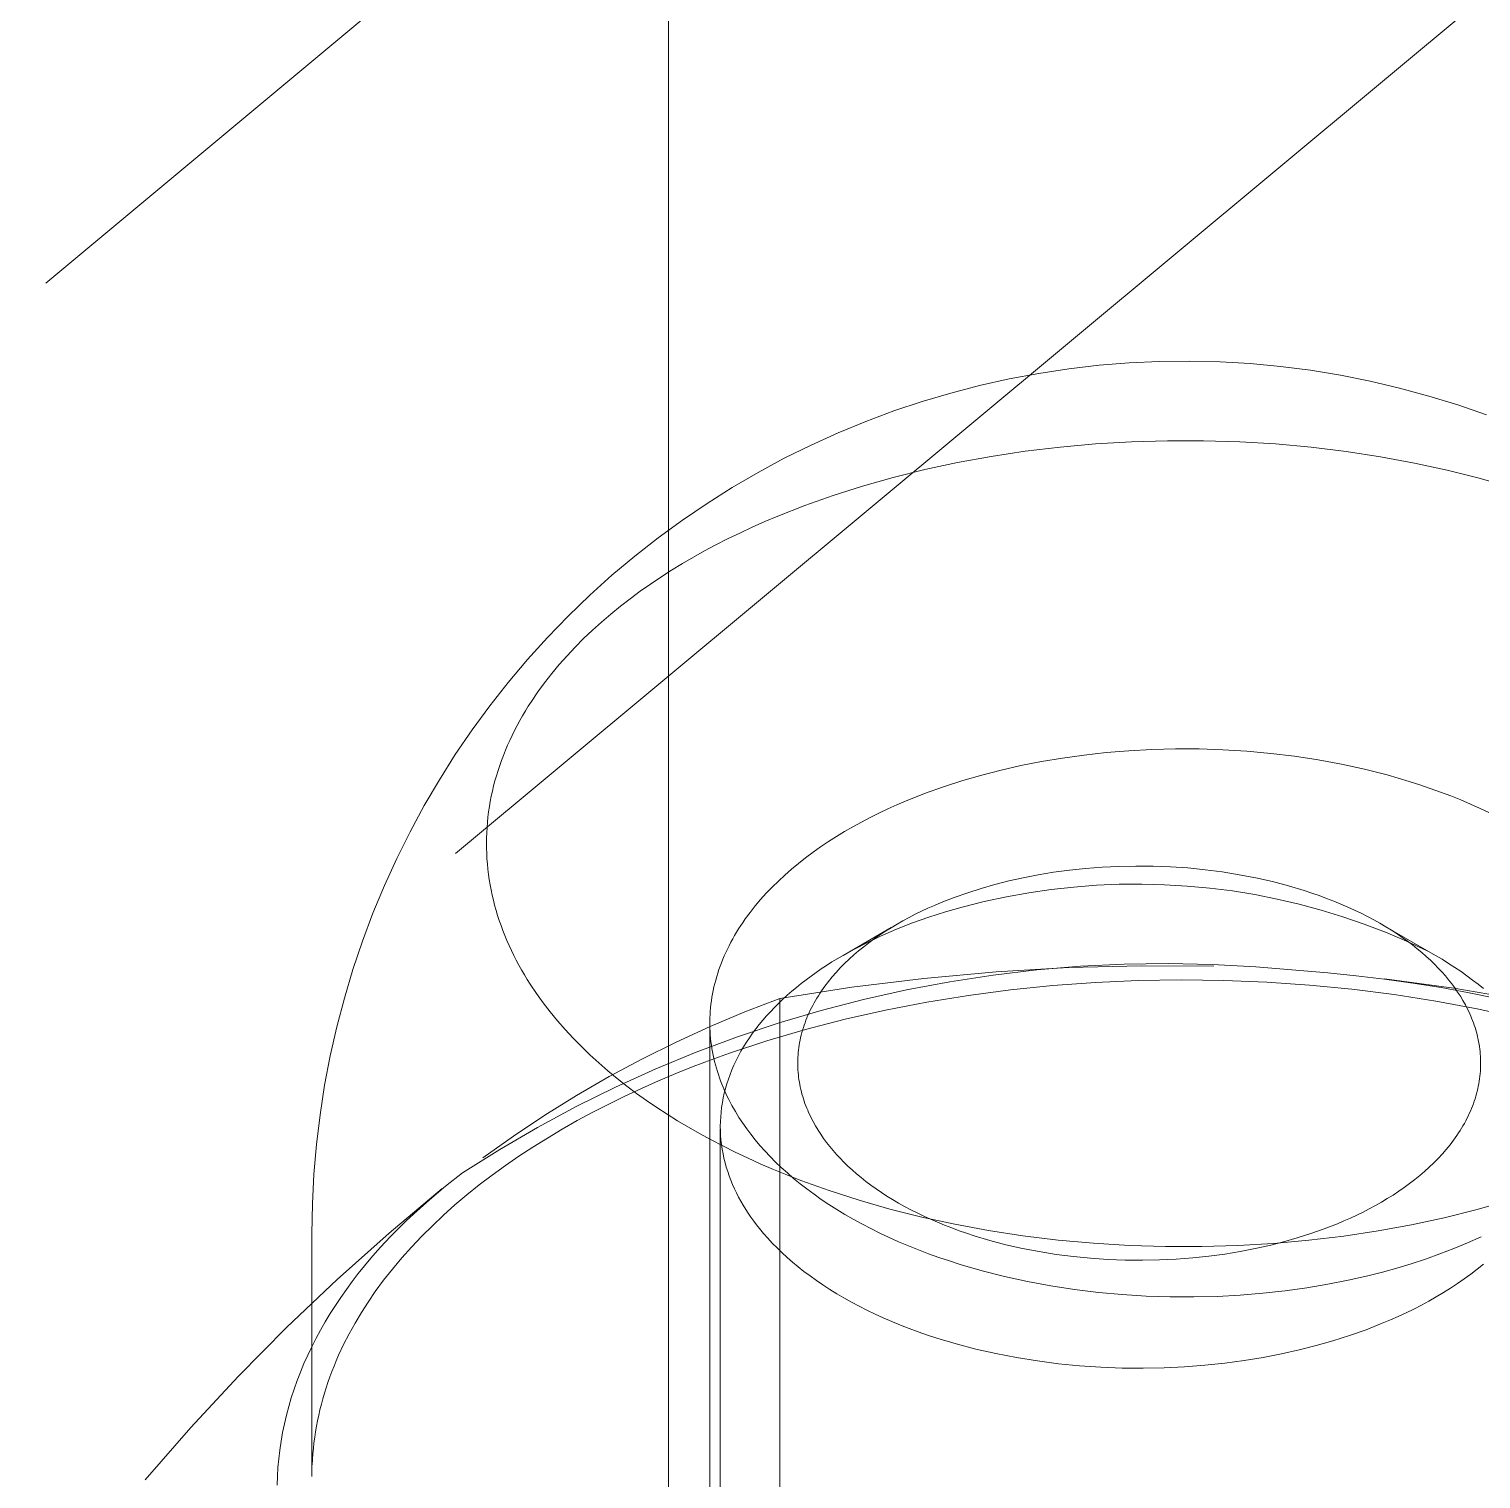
# Model space of a CAD drawing. Header units: inches. Extents: x -6 to 195, y -3 to 126.
# Drawn here: x 179.4995 to 179.9089, y 46.193 to 46.6018 of the extents above; entities that cross this region are included whole.
import ezdxf

# ---------------------------------------------------------------- set-up
doc = ezdxf.new("R2010")
doc.units = ezdxf.units.IN
doc.linetypes.add('HIDDEN', pattern=[1.905, 1.27, -0.635])
doc.layers.add('ZANO_R', color=7, linetype='Continuous', lineweight=0)
doc.layers.add('ZANO_R_przerywana', color=250, linetype='HIDDEN', lineweight=0)

msp = doc.modelspace()

# ---------------------------------------------------------------- linework, layer by layer
at = {"layer": 'ZANO_R'}
msp.add_line((179.6798, 57.18639), (179.6798, 44.52105), dxfattribs=at)
at = {"layer": 'ZANO_R_przerywana'}
for p, q in [((187.7968, 53.44134), (179.4209, 46.46073)), ((178.15639, 45.14971), (187.7968, 53.18418)), ((179.77587, 46.50319), (179.78427, 46.50476)), ((179.78427, 46.50476), (179.79271, 46.50604)), ((179.79271, 46.50604), (179.8012, 46.50703)), ((179.8012, 46.50703), (179.80972, 46.50772)), ((179.80972, 46.50772), (179.81825, 46.50811)), ((179.81825, 46.50811), (179.8268, 46.50821)), ((179.8268, 46.50821), (179.83534, 46.50801)), ((179.83534, 46.50801), (179.84387, 46.50751)), ((179.84387, 46.50751), (179.85237, 46.50672)), ((179.85237, 46.50672), (179.86085, 46.50564)), ((179.86085, 46.50564), (179.86928, 46.50426)), ((179.75939, 46.49921), (179.76753, 46.50133)), ((179.76753, 46.50133), (179.77587, 46.50319)), ((179.86928, 46.50426), (179.87766, 46.50259)), ((179.87766, 46.50259), (179.88597, 46.50062)), ((179.88597, 46.50062), (179.89422, 46.49837)), ((179.74334, 46.49415), (179.75132, 46.49682)), ((179.75132, 46.49682), (179.75939, 46.49921)), ((179.89422, 46.49837), (179.90238, 46.49584)), ((179.73546, 46.49121), (179.74334, 46.49415)), ((179.90238, 46.49584), (179.91044, 46.49302)), ((179.72768, 46.48801), (179.73546, 46.49121)), ((179.71247, 46.48081), (179.72001, 46.48454)), ((179.72001, 46.48454), (179.72768, 46.48801)), ((179.78041, 46.48281), (179.79026, 46.48399)), ((179.79026, 46.48399), (179.80025, 46.48488)), ((179.80025, 46.48488), (179.81034, 46.48548)), ((179.81034, 46.48548), (179.82051, 46.48577)), ((179.82051, 46.48577), (179.83069, 46.48576)), ((179.83069, 46.48576), (179.84087, 46.48545)), ((179.84087, 46.48545), (179.85099, 46.48484)), ((179.85099, 46.48484), (179.86101, 46.48392)), ((179.70506, 46.47682), (179.71247, 46.48081)), ((179.7613, 46.47963), (179.77075, 46.48135)), ((179.77075, 46.48135), (179.78041, 46.48281)), ((179.86101, 46.48392), (179.8709, 46.48272)), ((179.8709, 46.48272), (179.88062, 46.48123)), ((179.88062, 46.48123), (179.89013, 46.47947)), ((179.69779, 46.47258), (179.70506, 46.47682)), ((179.74317, 46.47543), (179.7521, 46.47765)), ((179.7521, 46.47765), (179.7613, 46.47963)), ((179.89013, 46.47947), (179.89941, 46.47745)), ((179.89941, 46.47745), (179.90841, 46.47519)), ((179.69067, 46.4681), (179.69779, 46.47258)), ((179.72622, 46.47035), (179.73454, 46.47299)), ((179.73454, 46.47299), (179.74317, 46.47543)), ((179.90841, 46.47519), (179.91712, 46.47269)), ((179.68371, 46.46337), (179.69067, 46.4681)), ((179.71825, 46.46752), (179.72622, 46.47035)), ((179.70695, 46.46296), (179.71063, 46.46452)), ((179.71063, 46.46452), (179.71825, 46.46752)), ((179.67691, 46.45841), (179.68371, 46.46337)), ((179.69649, 46.45808), (179.69988, 46.45974)), ((179.69988, 46.45974), (179.70337, 46.46137)), ((179.70337, 46.46137), (179.70695, 46.46296)), ((179.67029, 46.45322), (179.67691, 46.45841)), ((179.68998, 46.45468), (179.69319, 46.45639)), ((179.69319, 46.45639), (179.69649, 46.45808)), ((179.66384, 46.44781), (179.67029, 46.45322)), ((179.68374, 46.45111), (179.68684, 46.45292)), ((179.68684, 46.45292), (179.68998, 46.45468)), ((179.65759, 46.44218), (179.66384, 46.44781)), ((179.67473, 46.44534), (179.67768, 46.44732)), ((179.67768, 46.44732), (179.68069, 46.44925)), ((179.68069, 46.44925), (179.68374, 46.45111)), ((179.669, 46.44122), (179.67184, 46.44331)), ((179.67184, 46.44331), (179.67473, 46.44534)), ((179.65153, 46.43634), (179.65759, 46.44218)), ((179.66353, 46.43689), (179.66623, 46.43908)), ((179.66623, 46.43908), (179.669, 46.44122)), ((179.64568, 46.4303), (179.65153, 46.43634)), ((179.6609, 46.43464), (179.66353, 46.43689)), ((179.65587, 46.42999), (179.65835, 46.43234)), ((179.65835, 46.43234), (179.6609, 46.43464)), ((179.64004, 46.42406), (179.64568, 46.4303)), ((179.65119, 46.42515), (179.65349, 46.42759)), ((179.65349, 46.42759), (179.65587, 46.42999)), ((179.63461, 46.41763), (179.64004, 46.42406)), ((179.64687, 46.42012), (179.64898, 46.42266)), ((179.64898, 46.42266), (179.65119, 46.42515)), ((179.64486, 46.41754), (179.64687, 46.42012)), ((179.6294, 46.41102), (179.63461, 46.41763)), ((179.64114, 46.41226), (179.64295, 46.41492)), ((179.64295, 46.41492), (179.64486, 46.41754)), ((179.62443, 46.40423), (179.6294, 46.41102)), ((179.63945, 46.40957), (179.64028, 46.41092)), ((179.64028, 46.41092), (179.64114, 46.41226)), ((179.63712, 46.40546), (179.63787, 46.40684)), ((179.63787, 46.40684), (179.63865, 46.40821)), ((179.63865, 46.40821), (179.63945, 46.40957)), ((179.61969, 46.39728), (179.62443, 46.40423)), ((179.63505, 46.40128), (179.63571, 46.40268)), ((179.63571, 46.40268), (179.6364, 46.40408)), ((179.6364, 46.40408), (179.63712, 46.40546)), ((179.63326, 46.39705), (179.63383, 46.39847)), ((179.63383, 46.39847), (179.63442, 46.39988)), ((179.63442, 46.39988), (179.63505, 46.40128)), ((179.80962, 46.39837), (179.80323, 46.39784)), ((179.81612, 46.39872), (179.80962, 46.39837)), ((179.82273, 46.39889), (179.81612, 46.39872)), ((179.8294, 46.39887), (179.82273, 46.39889)), ((179.83613, 46.39865), (179.8294, 46.39887)), ((179.84289, 46.39824), (179.83613, 46.39865)), ((179.84964, 46.39762), (179.84289, 46.39824)), ((179.61519, 46.39017), (179.61969, 46.39728)), ((179.63174, 46.39276), (179.63221, 46.39419)), ((179.63221, 46.39419), (179.63272, 46.39562)), ((179.63272, 46.39562), (179.63326, 46.39705)), ((179.7792, 46.39417), (179.77365, 46.39291)), ((179.78495, 46.3953), (179.7792, 46.39417)), ((179.79088, 46.3963), (179.78495, 46.3953)), ((179.79698, 46.39715), (179.79088, 46.3963)), ((179.80323, 46.39784), (179.79698, 46.39715)), ((179.85636, 46.3968), (179.84964, 46.39762)), ((179.86303, 46.39577), (179.85636, 46.3968)), ((179.86962, 46.39455), (179.86303, 46.39577)), ((179.8761, 46.39313), (179.86962, 46.39455)), ((179.61093, 46.38291), (179.61519, 46.39017)), ((179.6305, 46.38842), (179.63088, 46.38987)), ((179.63088, 46.38987), (179.6313, 46.39132)), ((179.6313, 46.39132), (179.63174, 46.39276)), ((179.76276, 46.38994), (179.75737, 46.3882)), ((179.76819, 46.39151), (179.76276, 46.38994)), ((179.77365, 46.39291), (179.76819, 46.39151)), ((179.88244, 46.39152), (179.8761, 46.39313)), ((179.88862, 46.38972), (179.88244, 46.39152)), ((179.62984, 46.38551), (179.63016, 46.38697)), ((179.63016, 46.38697), (179.6305, 46.38842)), ((179.75204, 46.38629), (179.74941, 46.38527)), ((179.75737, 46.3882), (179.75204, 46.38629)), ((179.89164, 46.38875), (179.88862, 46.38972)), ((179.89461, 46.38775), (179.89164, 46.38875)), ((179.89753, 46.3867), (179.89461, 46.38775)), ((179.9004, 46.38561), (179.89753, 46.3867)), ((179.60693, 46.37551), (179.61093, 46.38291)), ((179.62909, 46.38113), (179.62931, 46.38259)), ((179.62931, 46.38259), (179.62956, 46.38405)), ((179.62956, 46.38405), (179.62984, 46.38551)), ((179.74166, 46.38195), (179.73915, 46.38076)), ((179.74422, 46.3831), (179.74166, 46.38195)), ((179.7468, 46.38421), (179.74422, 46.3831)), ((179.74941, 46.38527), (179.7468, 46.38421)), ((179.90321, 46.38448), (179.9004, 46.38561)), ((179.90596, 46.38331), (179.90321, 46.38448)), ((179.90865, 46.38211), (179.90596, 46.38331)), ((179.91127, 46.38087), (179.90865, 46.38211)), ((179.62864, 46.37672), (179.62876, 46.37819)), ((179.62876, 46.37819), (179.62891, 46.37966)), ((179.62891, 46.37966), (179.62909, 46.38113)), ((179.73422, 46.37824), (179.73182, 46.37692)), ((179.73666, 46.37952), (179.73422, 46.37824)), ((179.73915, 46.38076), (179.73666, 46.37952)), ((179.60318, 46.36797), (179.60693, 46.37551)), ((179.62848, 46.37231), (179.6285, 46.37378)), ((179.6285, 46.37378), (179.62855, 46.37525)), ((179.62855, 46.37525), (179.62864, 46.37672)), ((179.72716, 46.37416), (179.72491, 46.37272)), ((179.72947, 46.37556), (179.72716, 46.37416)), ((179.73182, 46.37692), (179.72947, 46.37556)), ((179.62849, 46.37084), (179.62848, 46.37231)), ((179.62854, 46.36937), (179.62849, 46.37084)), ((179.62862, 46.3679), (179.62854, 46.36937)), ((179.72056, 46.36973), (179.71848, 46.36817)), ((179.72271, 46.37124), (179.72056, 46.36973)), ((179.72491, 46.37272), (179.72271, 46.37124)), ((179.59969, 46.36032), (179.60318, 46.36797)), ((179.62873, 46.36643), (179.62862, 46.3679)), ((179.62887, 46.36497), (179.62873, 46.36643)), ((179.71646, 46.36658), (179.7145, 46.36496)), ((179.71848, 46.36817), (179.71646, 46.36658)), ((179.79742, 46.36516), (179.80208, 46.36552)), ((179.80208, 46.36552), (179.80682, 46.36575)), ((179.80682, 46.36575), (179.81162, 46.36585)), ((179.81162, 46.36585), (179.81647, 46.3658)), ((179.81647, 46.3658), (179.82134, 46.36562)), ((179.82134, 46.36562), (179.82623, 46.36529)), ((179.82623, 46.36529), (179.8311, 46.36481)), ((179.62905, 46.3635), (179.62887, 46.36497)), ((179.62926, 46.36204), (179.62905, 46.3635)), ((179.6295, 46.36058), (179.62926, 46.36204)), ((179.71079, 46.36162), (179.70905, 46.3599)), ((179.71261, 46.36331), (179.71079, 46.36162)), ((179.7145, 46.36496), (179.71261, 46.36331)), ((179.77184, 46.36064), (179.77577, 46.36164)), ((179.77577, 46.36164), (179.77985, 46.36255)), ((179.77985, 46.36255), (179.78406, 46.36336)), ((179.78406, 46.36336), (179.7884, 46.36408)), ((179.7884, 46.36408), (179.79286, 46.36468)), ((179.79286, 46.36468), (179.79742, 46.36516)), ((179.8311, 46.36481), (179.83594, 46.36418)), ((179.83594, 46.36418), (179.84074, 46.36341)), ((179.84074, 46.36341), (179.84546, 46.3625)), ((179.84546, 46.3625), (179.8501, 46.36144)), ((179.8501, 46.36144), (179.85463, 46.36026)), ((179.59647, 46.35254), (179.59969, 46.36032)), ((179.62978, 46.35913), (179.6295, 46.36058)), ((179.63008, 46.35767), (179.62978, 46.35913)), ((179.63042, 46.35622), (179.63008, 46.35767)), ((179.70738, 46.35816), (179.70578, 46.35639)), ((179.70905, 46.3599), (179.70738, 46.35816)), ((179.76038, 46.35699), (179.76417, 46.35833)), ((179.76417, 46.35833), (179.76799, 46.35955)), ((179.76799, 46.35955), (179.77184, 46.36064)), ((179.77509, 46.35716), (179.76883, 46.35581)), ((179.78139, 46.3583), (179.77509, 46.35716)), ((179.78772, 46.35922), (179.78139, 46.3583)), ((179.79409, 46.35993), (179.78772, 46.35922)), ((179.80047, 46.36042), (179.79409, 46.35993)), ((179.80687, 46.3607), (179.80047, 46.36042)), ((179.81327, 46.36076), (179.80687, 46.3607)), ((179.81968, 46.36059), (179.81327, 46.36076)), ((179.82607, 46.36021), (179.81968, 46.36059)), ((179.83244, 46.35962), (179.82607, 46.36021)), ((179.8388, 46.35881), (179.83244, 46.35962)), ((179.84512, 46.35778), (179.8388, 46.35881)), ((179.8514, 46.35653), (179.84512, 46.35778)), ((179.85463, 46.36026), (179.85904, 46.35894)), ((179.85904, 46.35894), (179.86119, 46.35823)), ((179.86119, 46.35823), (179.8633, 46.35749)), ((179.8633, 46.35749), (179.86538, 46.35673)), ((179.63079, 46.35478), (179.63042, 46.35622)), ((179.63119, 46.35334), (179.63079, 46.35478)), ((179.63163, 46.35191), (179.63119, 46.35334)), ((179.70426, 46.35459), (179.70283, 46.35277)), ((179.70578, 46.35639), (179.70426, 46.35459)), ((179.7494, 46.35223), (179.75118, 46.3531)), ((179.75118, 46.3531), (179.75298, 46.35394)), ((179.75298, 46.35394), (179.7548, 46.35475)), ((179.7548, 46.35475), (179.75665, 46.35553)), ((179.75665, 46.35553), (179.76038, 46.35699)), ((179.76262, 46.35424), (179.75791, 46.35292)), ((179.76883, 46.35581), (179.76262, 46.35424)), ((179.85764, 46.35508), (179.8514, 46.35653)), ((179.86382, 46.35341), (179.85764, 46.35508)), ((179.86994, 46.35154), (179.86382, 46.35341)), ((179.86538, 46.35673), (179.86741, 46.35594)), ((179.86741, 46.35594), (179.86941, 46.35512)), ((179.86941, 46.35512), (179.87136, 46.35427)), ((179.87136, 46.35427), (179.87326, 46.3534)), ((179.87326, 46.3534), (179.87512, 46.35251)), ((179.59351, 46.34467), (179.59647, 46.35254)), ((179.63209, 46.35048), (179.63163, 46.35191)), ((179.63259, 46.34905), (179.63209, 46.35048)), ((179.63311, 46.34763), (179.63259, 46.34905)), ((179.7002, 46.34907), (179.69959, 46.34813)), ((179.70082, 46.35), (179.7002, 46.34907)), ((179.70147, 46.35093), (179.70082, 46.35)), ((179.70283, 46.35277), (179.70147, 46.35093)), ((179.74258, 46.34846), (179.74424, 46.34945)), ((179.74863, 46.3498), (179.74408, 46.348)), ((179.74424, 46.34945), (179.74593, 46.35041)), ((179.74593, 46.35041), (179.74765, 46.35133)), ((179.74765, 46.35133), (179.7494, 46.35223)), ((179.75324, 46.35144), (179.74863, 46.3498)), ((179.75791, 46.35292), (179.75324, 46.35144)), ((179.876, 46.34945), (179.86994, 46.35154)), ((179.87512, 46.35251), (179.87693, 46.35159)), ((179.88198, 46.34716), (179.876, 46.34945)), ((179.87693, 46.35159), (179.87869, 46.35065)), ((179.87869, 46.35065), (179.8804, 46.34969)), ((179.8804, 46.34969), (179.88206, 46.34872)), ((179.63367, 46.34622), (179.63311, 46.34763)), ((179.63426, 46.34482), (179.63367, 46.34622)), ((179.63487, 46.34342), (179.63426, 46.34482)), ((179.69791, 46.3453), (179.69739, 46.34434)), ((179.69845, 46.34625), (179.69791, 46.3453)), ((179.69901, 46.34719), (179.69845, 46.34625)), ((179.69959, 46.34813), (179.69901, 46.34719)), ((179.72902, 46.34066), (179.74257, 46.34848)), ((179.73959, 46.34605), (179.73517, 46.34394)), ((179.73631, 46.34422), (179.73782, 46.34532)), ((179.73782, 46.34532), (179.73937, 46.3464)), ((179.73937, 46.3464), (179.74096, 46.34744)), ((179.74408, 46.348), (179.73959, 46.34605)), ((179.74096, 46.34744), (179.74258, 46.34846)), ((179.88788, 46.34467), (179.88198, 46.34716)), ((179.88206, 46.34872), (179.88367, 46.34772)), ((179.88207, 46.34873), (179.89605, 46.34066)), ((179.88367, 46.34772), (179.88523, 46.34671)), ((179.88523, 46.34671), (179.88673, 46.34569)), ((179.88673, 46.34569), (179.88819, 46.34465)), ((179.59083, 46.33669), (179.59351, 46.34467)), ((179.63552, 46.34203), (179.63487, 46.34342)), ((179.63619, 46.34064), (179.63552, 46.34203)), ((179.69596, 46.34147), (179.69553, 46.3405)), ((179.69641, 46.34243), (179.69596, 46.34147)), ((179.69689, 46.34339), (179.69641, 46.34243)), ((179.69739, 46.34434), (179.69689, 46.34339)), ((179.73073, 46.33958), (179.73205, 46.34077)), ((179.73517, 46.34394), (179.73083, 46.34168)), ((179.73205, 46.34077), (179.73343, 46.34195)), ((179.73343, 46.34195), (179.73485, 46.3431)), ((179.73485, 46.3431), (179.73631, 46.34422)), ((179.89369, 46.34198), (179.88788, 46.34467)), ((179.88819, 46.34465), (179.88959, 46.34359)), ((179.88959, 46.34359), (179.89093, 46.34253)), ((179.89093, 46.34253), (179.89222, 46.34146)), ((179.89222, 46.34146), (179.89346, 46.34037)), ((179.58842, 46.32863), (179.59083, 46.33669)), ((179.6369, 46.33927), (179.63619, 46.34064)), ((179.63763, 46.3379), (179.6369, 46.33927)), ((179.63839, 46.33654), (179.63763, 46.3379)), ((179.69402, 46.33663), (179.6937, 46.33566)), ((179.69436, 46.3376), (179.69402, 46.33663)), ((179.69473, 46.33857), (179.69436, 46.3376)), ((179.69512, 46.33954), (179.69473, 46.33857)), ((179.69553, 46.3405), (179.69512, 46.33954)), ((179.72289, 46.33684), (179.72142, 46.33583)), ((179.72438, 46.33782), (179.72289, 46.33684)), ((179.7259, 46.33879), (179.72438, 46.33782)), ((179.72902, 46.34066), (179.7259, 46.33879)), ((179.72706, 46.33585), (179.72823, 46.33711)), ((179.72823, 46.33711), (179.72945, 46.33836)), ((179.72945, 46.33836), (179.73073, 46.33958)), ((179.7722, 46.33602), (179.79265, 46.33721)), ((179.79597, 46.33757), (179.78363, 46.33654)), ((179.79265, 46.33721), (179.81312, 46.33774)), ((179.80833, 46.33818), (179.79597, 46.33757)), ((179.82071, 46.33836), (179.80833, 46.33818)), ((179.81312, 46.33774), (179.8336, 46.33761)), ((179.83309, 46.33812), (179.82071, 46.33836)), ((179.84546, 46.33746), (179.83309, 46.33812)), ((179.85779, 46.33638), (179.84546, 46.33746)), ((179.89346, 46.34037), (179.89465, 46.33928)), ((179.89465, 46.33928), (179.89578, 46.33819)), ((179.89578, 46.33819), (179.89686, 46.33709)), ((179.89794, 46.33954), (179.89605, 46.34066)), ((179.89686, 46.33709), (179.89789, 46.33598)), ((179.89977, 46.33841), (179.89794, 46.33954)), ((179.90155, 46.33726), (179.89977, 46.33841)), ((179.90328, 46.33609), (179.90155, 46.33726)), ((179.63918, 46.33519), (179.63839, 46.33654)), ((179.64, 46.33385), (179.63918, 46.33519)), ((179.64084, 46.33251), (179.64, 46.33385)), ((179.64261, 46.32987), (179.64084, 46.33251)), ((179.69286, 46.33273), (179.69263, 46.33176)), ((179.69312, 46.33371), (179.69286, 46.33273)), ((179.6934, 46.33468), (179.69312, 46.33371)), ((179.6937, 46.33566), (179.6934, 46.33468)), ((179.71721, 46.3327), (179.71587, 46.33162)), ((179.71858, 46.33376), (179.71721, 46.3327)), ((179.71999, 46.33481), (179.71858, 46.33376)), ((179.72142, 46.33583), (179.71999, 46.33481)), ((179.72388, 46.33195), (179.72489, 46.33327)), ((179.72489, 46.33327), (179.72594, 46.33457)), ((179.72594, 46.33457), (179.72706, 46.33585)), ((179.73148, 46.33168), (179.7518, 46.33418)), ((179.75909, 46.33322), (179.74692, 46.33093)), ((179.7518, 46.33418), (179.7722, 46.33602)), ((179.77133, 46.33509), (179.75909, 46.33322)), ((179.78363, 46.33654), (179.77133, 46.33509)), ((179.80018, 46.333), (179.78816, 46.33213)), ((179.81224, 46.33354), (179.80018, 46.333)), ((179.82434, 46.33374), (179.81224, 46.33354)), ((179.83643, 46.3336), (179.82434, 46.33374)), ((179.84851, 46.33312), (179.83643, 46.3336)), ((179.86055, 46.33229), (179.84851, 46.33312)), ((179.86574, 46.33572), (179.85779, 46.33638)), ((179.87371, 46.33491), (179.86574, 46.33572)), ((179.88169, 46.33394), (179.87371, 46.33491)), ((179.88967, 46.33282), (179.88169, 46.33394)), ((179.88171, 46.33408), (179.90123, 46.33139)), ((179.89764, 46.33155), (179.88967, 46.33282)), ((179.89789, 46.33598), (179.89887, 46.33487)), ((179.89887, 46.33487), (179.89979, 46.33376)), ((179.89979, 46.33376), (179.90067, 46.33263)), ((179.90067, 46.33263), (179.90152, 46.33149)), ((179.90494, 46.33491), (179.90328, 46.33609)), ((179.90656, 46.33371), (179.90494, 46.33491)), ((179.90811, 46.3325), (179.90656, 46.33371)), ((179.90961, 46.33128), (179.90811, 46.3325)), ((179.58628, 46.32049), (179.58842, 46.32863)), ((179.64447, 46.32727), (179.64261, 46.32987)), ((179.69205, 46.32883), (179.69191, 46.32786)), ((179.69222, 46.32981), (179.69205, 46.32883)), ((179.69241, 46.33078), (179.69222, 46.32981)), ((179.69263, 46.33176), (179.69241, 46.33078)), ((179.70134, 46.32473), (179.71124, 46.32854)), ((179.71124, 46.32854), (179.73148, 46.33168)), ((179.71124, 46.15691), (179.71124, 46.32854)), ((179.71328, 46.3294), (179.71204, 46.32827)), ((179.71456, 46.33052), (179.71328, 46.3294)), ((179.71587, 46.33162), (179.71456, 46.33052)), ((179.72124, 46.32792), (179.72164, 46.3286)), ((179.72164, 46.3286), (179.72206, 46.32928)), ((179.72206, 46.32928), (179.72249, 46.32995)), ((179.72249, 46.32995), (179.72294, 46.33062)), ((179.72294, 46.33062), (179.72388, 46.33195)), ((179.74692, 46.33093), (179.73484, 46.32823)), ((179.76437, 46.32935), (179.75263, 46.32746)), ((179.77622, 46.33091), (179.76437, 46.32935)), ((179.78816, 46.33213), (179.77622, 46.33091)), ((179.87253, 46.33113), (179.86055, 46.33229)), ((179.88442, 46.32962), (179.87253, 46.33113)), ((179.8962, 46.32778), (179.88442, 46.32962)), ((179.90557, 46.33012), (179.89764, 46.33155)), ((179.90123, 46.33139), (179.92065, 46.32809)), ((179.90152, 46.33149), (179.90233, 46.33032)), ((179.90233, 46.33032), (179.9031, 46.32913)), ((179.9031, 46.32913), (179.90382, 46.32793)), ((179.91346, 46.32853), (179.90557, 46.33012)), ((179.64644, 46.32472), (179.64447, 46.32727)), ((179.64851, 46.3222), (179.64644, 46.32472)), ((179.69159, 46.32494), (179.69153, 46.32397)), ((179.69157, 46.32062), (179.70134, 46.32473)), ((179.69168, 46.32591), (179.69159, 46.32494)), ((179.69178, 46.32689), (179.69168, 46.32591)), ((179.69191, 46.32786), (179.69178, 46.32689)), ((179.70855, 46.32478), (179.70746, 46.32359)), ((179.70968, 46.32596), (179.70855, 46.32478)), ((179.71084, 46.32712), (179.70968, 46.32596)), ((179.71204, 46.32827), (179.71084, 46.32712)), ((179.72285, 46.32511), (179.71098, 46.32159)), ((179.71914, 46.32378), (179.71945, 46.32447)), ((179.71945, 46.32447), (179.71978, 46.32517)), ((179.71978, 46.32517), (179.72012, 46.32586)), ((179.72012, 46.32586), (179.72048, 46.32655)), ((179.72048, 46.32655), (179.72085, 46.32723)), ((179.72085, 46.32723), (179.72124, 46.32792)), ((179.73484, 46.32823), (179.72285, 46.32511)), ((179.74104, 46.32523), (179.72961, 46.32265)), ((179.75263, 46.32746), (179.74104, 46.32523)), ((179.90786, 46.32559), (179.8962, 46.32778)), ((179.90382, 46.32793), (179.90451, 46.3267)), ((179.90451, 46.3267), (179.90515, 46.32546)), ((179.90515, 46.32546), (179.90545, 46.32483)), ((179.90545, 46.32483), (179.90574, 46.3242)), ((179.91935, 46.32306), (179.90786, 46.32559)), ((179.58443, 46.31229), (179.58628, 46.32049)), ((179.65067, 46.31973), (179.64851, 46.3222)), ((179.68193, 46.31621), (179.69157, 46.32062)), ((179.69149, 46.32301), (179.69147, 46.32204)), ((179.69147, 46.32204), (179.69147, 46.32108)), ((179.69147, 46.32108), (179.6915, 46.32012)), ((179.69153, 46.32397), (179.69149, 46.32301)), ((179.71098, 46.32159), (179.69924, 46.31767)), ((179.70541, 46.32116), (179.70444, 46.31992)), ((179.70641, 46.32238), (179.70541, 46.32116)), ((179.70746, 46.32359), (179.70641, 46.32238)), ((179.71761, 46.31958), (179.71783, 46.32028)), ((179.71783, 46.32028), (179.71806, 46.32098)), ((179.71806, 46.32098), (179.71831, 46.32168)), ((179.71831, 46.32168), (179.71857, 46.32238)), ((179.72961, 46.32265), (179.71842, 46.31976)), ((179.71857, 46.32238), (179.71885, 46.32308)), ((179.71885, 46.32308), (179.71914, 46.32378)), ((179.90574, 46.3242), (179.90602, 46.32356)), ((179.90602, 46.32356), (179.90628, 46.32292)), ((179.90628, 46.32292), (179.90654, 46.32227)), ((179.90654, 46.32227), (179.90678, 46.32162)), ((179.90678, 46.32162), (179.90701, 46.32097)), ((179.90701, 46.32097), (179.90723, 46.32031)), ((179.90723, 46.32031), (179.90743, 46.31965)), ((179.65291, 46.31731), (179.65067, 46.31973)), ((179.65524, 46.31493), (179.65291, 46.31731)), ((179.67243, 46.31149), (179.68193, 46.31621)), ((179.69924, 46.31767), (179.68764, 46.31334)), ((179.69147, 45.9952), (179.69147, 46.32012)), ((179.6915, 46.32012), (179.69154, 46.31916)), ((179.69154, 46.31916), (179.6916, 46.31821)), ((179.6916, 46.31821), (179.69168, 46.31725)), ((179.69168, 46.31725), (179.69179, 46.31631)), ((179.69179, 46.31631), (179.69191, 46.31536)), ((179.70754, 46.31656), (179.697, 46.31308)), ((179.7018, 46.31616), (179.701, 46.31488)), ((179.70264, 46.31742), (179.7018, 46.31616)), ((179.70352, 46.31868), (179.70264, 46.31742)), ((179.70444, 46.31992), (179.70352, 46.31868)), ((179.71842, 46.31976), (179.70754, 46.31656)), ((179.71678, 46.31605), (179.71691, 46.31676)), ((179.71691, 46.31676), (179.71706, 46.31746)), ((179.71706, 46.31746), (179.71723, 46.31817)), ((179.71723, 46.31817), (179.71742, 46.31887)), ((179.71742, 46.31887), (179.71761, 46.31958)), ((179.90743, 46.31965), (179.90762, 46.31899)), ((179.90762, 46.31899), (179.9078, 46.31832)), ((179.9078, 46.31832), (179.90796, 46.31765)), ((179.90796, 46.31765), (179.90811, 46.31697)), ((179.90811, 46.31697), (179.90824, 46.3163)), ((179.90824, 46.3163), (179.90837, 46.31562)), ((179.58285, 46.30402), (179.58443, 46.31229)), ((179.65766, 46.31261), (179.65524, 46.31493)), ((179.66015, 46.31033), (179.65766, 46.31261)), ((179.68764, 46.31334), (179.67619, 46.30863)), ((179.697, 46.31308), (179.69186, 46.31123)), ((179.69191, 46.31536), (179.69205, 46.31442)), ((179.69205, 46.31442), (179.69221, 46.31348)), ((179.69221, 46.31348), (179.6924, 46.31255)), ((179.6924, 46.31255), (179.6926, 46.31162)), ((179.69955, 46.31231), (179.69889, 46.31101)), ((179.70025, 46.3136), (179.69955, 46.31231)), ((179.701, 46.31488), (179.70025, 46.3136)), ((179.71629, 46.31183), (179.71633, 46.31254)), ((179.71633, 46.31254), (179.71639, 46.31324)), ((179.71639, 46.31324), (179.71646, 46.31394)), ((179.71646, 46.31394), (179.71655, 46.31464)), ((179.71655, 46.31464), (179.71666, 46.31535)), ((179.71666, 46.31535), (179.71678, 46.31605)), ((179.90837, 46.31562), (179.90847, 46.31494)), ((179.90847, 46.31494), (179.90856, 46.31425)), ((179.90856, 46.31425), (179.90864, 46.31356)), ((179.90864, 46.31356), (179.90871, 46.31287)), ((179.90871, 46.31287), (179.90876, 46.31218)), ((179.90876, 46.31218), (179.90879, 46.31149)), ((179.66271, 46.30811), (179.66015, 46.31033)), ((179.66535, 46.30593), (179.66271, 46.30811)), ((179.66309, 46.30648), (179.67243, 46.31149)), ((179.67619, 46.30863), (179.66491, 46.30352)), ((179.68681, 46.30931), (179.68185, 46.30733)), ((179.69186, 46.31123), (179.68681, 46.30931)), ((179.6926, 46.31162), (179.69281, 46.3107)), ((179.69281, 46.3107), (179.69305, 46.30978)), ((179.69305, 46.30978), (179.69331, 46.30886)), ((179.69331, 46.30886), (179.69358, 46.30795)), ((179.69358, 46.30795), (179.69387, 46.30705)), ((179.6977, 46.30839), (179.69718, 46.30708)), ((179.69827, 46.3097), (179.6977, 46.30839)), ((179.69889, 46.31101), (179.69827, 46.3097)), ((179.71625, 46.31043), (179.71627, 46.31113)), ((179.71626, 46.30974), (179.71625, 46.31043)), ((179.71628, 46.30904), (179.71626, 46.30974)), ((179.71627, 46.31113), (179.71629, 46.31183)), ((179.71631, 46.30835), (179.71628, 46.30904)), ((179.71636, 46.30766), (179.71631, 46.30835)), ((179.90873, 46.30799), (179.90867, 46.30729)), ((179.90877, 46.30869), (179.90873, 46.30799)), ((179.9088, 46.30939), (179.90877, 46.30869)), ((179.90879, 46.31149), (179.90881, 46.31079)), ((179.90881, 46.31009), (179.9088, 46.30939)), ((179.90881, 46.31079), (179.90881, 46.31009)), ((179.58156, 46.2957), (179.58285, 46.30402)), ((179.65391, 46.30117), (179.66309, 46.30648)), ((179.66805, 46.30381), (179.66535, 46.30593)), ((179.67698, 46.30527), (179.6722, 46.30316)), ((179.68185, 46.30733), (179.67698, 46.30527)), ((179.69387, 46.30705), (179.69418, 46.30615)), ((179.69418, 46.30615), (179.69451, 46.30525)), ((179.69451, 46.30525), (179.69485, 46.30436)), ((179.69485, 46.30436), (179.69521, 46.30348)), ((179.69626, 46.30444), (179.69588, 46.30311)), ((179.6967, 46.30576), (179.69626, 46.30444)), ((179.69718, 46.30708), (179.6967, 46.30576)), ((179.71642, 46.30697), (179.71636, 46.30766)), ((179.7165, 46.30628), (179.71642, 46.30697)), ((179.71659, 46.30559), (179.7165, 46.30628)), ((179.7167, 46.30491), (179.71659, 46.30559)), ((179.71682, 46.30423), (179.7167, 46.30491)), ((179.71696, 46.30355), (179.71682, 46.30423)), ((179.90829, 46.30447), (179.90815, 46.30377)), ((179.90841, 46.30518), (179.90829, 46.30447)), ((179.90851, 46.30588), (179.90841, 46.30518)), ((179.9086, 46.30659), (179.90851, 46.30588)), ((179.90867, 46.30729), (179.9086, 46.30659)), ((179.6449, 46.29558), (179.65391, 46.30117)), ((179.66491, 46.30352), (179.65381, 46.29803)), ((179.66752, 46.30098), (179.66294, 46.29873)), ((179.6722, 46.30316), (179.66752, 46.30098)), ((179.67081, 46.30174), (179.66805, 46.30381)), ((179.67363, 46.29973), (179.67081, 46.30174)), ((179.69524, 46.30046), (179.69499, 46.29913)), ((179.69521, 46.30348), (179.69559, 46.3026)), ((179.69554, 46.30178), (179.69524, 46.30046)), ((179.69588, 46.30311), (179.69554, 46.30178)), ((179.69559, 46.3026), (179.69598, 46.30173)), ((179.69598, 46.30173), (179.69639, 46.30087)), ((179.69639, 46.30087), (179.69681, 46.30001)), ((179.69681, 46.30001), (179.69771, 46.29831)), ((179.71711, 46.30288), (179.71696, 46.30355)), ((179.71727, 46.30221), (179.71711, 46.30288)), ((179.71745, 46.30154), (179.71727, 46.30221)), ((179.71764, 46.30088), (179.71745, 46.30154)), ((179.71784, 46.30022), (179.71764, 46.30088)), ((179.71806, 46.29956), (179.71784, 46.30022)), ((179.90724, 46.30025), (179.90701, 46.29955)), ((179.90745, 46.30095), (179.90724, 46.30025)), ((179.90765, 46.30165), (179.90745, 46.30095)), ((179.90783, 46.30236), (179.90765, 46.30165)), ((179.908, 46.30306), (179.90783, 46.30236)), ((179.90815, 46.30377), (179.908, 46.30306)), ((179.58056, 46.28735), (179.58156, 46.2957)), ((179.65381, 46.29803), (179.64291, 46.29216)), ((179.65846, 46.29643), (179.65409, 46.29406)), ((179.66294, 46.29873), (179.65846, 46.29643)), ((179.6765, 46.29777), (179.67363, 46.29973)), ((179.67942, 46.29586), (179.6765, 46.29777)), ((179.68239, 46.29401), (179.67942, 46.29586)), ((179.69463, 46.29648), (179.69452, 46.29515)), ((179.69479, 46.2978), (179.69463, 46.29648)), ((179.69499, 46.29913), (179.69479, 46.2978)), ((179.69771, 46.29831), (179.69866, 46.29664)), ((179.69866, 46.29664), (179.69967, 46.29499)), ((179.71829, 46.29891), (179.71806, 46.29956)), ((179.71853, 46.29826), (179.71829, 46.29891)), ((179.71878, 46.29761), (179.71853, 46.29826)), ((179.71905, 46.29697), (179.71878, 46.29761)), ((179.71933, 46.29633), (179.71905, 46.29697)), ((179.71962, 46.2957), (179.71933, 46.29633)), ((179.71992, 46.29507), (179.71962, 46.2957)), ((179.90561, 46.29605), (179.90529, 46.29536)), ((179.90592, 46.29675), (179.90561, 46.29605)), ((179.90622, 46.29745), (179.90592, 46.29675)), ((179.9065, 46.29814), (179.90622, 46.29745)), ((179.90676, 46.29884), (179.9065, 46.29814)), ((179.90701, 46.29955), (179.90676, 46.29884)), ((179.64291, 46.29216), (179.63221, 46.28593)), ((179.63607, 46.28972), (179.6449, 46.29558)), ((179.64981, 46.29164), (179.64565, 46.28916)), ((179.65409, 46.29406), (179.64981, 46.29164)), ((179.68543, 46.2922), (179.68239, 46.29401)), ((179.68857, 46.29041), (179.68543, 46.2922)), ((179.69445, 46.29383), (179.69442, 46.29252)), ((179.69442, 46.29252), (179.69444, 46.2912)), ((179.69442, 45.81376), (179.69442, 46.29179)), ((179.69452, 46.29515), (179.69445, 46.29383)), ((179.69967, 46.29499), (179.70073, 46.29337)), ((179.70073, 46.29337), (179.70185, 46.29178)), ((179.70185, 46.29178), (179.70303, 46.29021)), ((179.72056, 46.29383), (179.71992, 46.29507)), ((179.72124, 46.2926), (179.72056, 46.29383)), ((179.72197, 46.29139), (179.72124, 46.2926)), ((179.90342, 46.29193), (179.90301, 46.29125)), ((179.90383, 46.29261), (179.90342, 46.29193)), ((179.90422, 46.29329), (179.90383, 46.29261)), ((179.90459, 46.29398), (179.90422, 46.29329)), ((179.90495, 46.29467), (179.90459, 46.29398)), ((179.90529, 46.29536), (179.90495, 46.29467)), ((179.62743, 46.28357), (179.63607, 46.28972)), ((179.64565, 46.28916), (179.64159, 46.28662)), ((179.6918, 46.28865), (179.68857, 46.29041)), ((179.69513, 46.28691), (179.6918, 46.28865)), ((179.69444, 46.2912), (179.6945, 46.2899)), ((179.6945, 46.2899), (179.69461, 46.2886)), ((179.69461, 46.2886), (179.69476, 46.2873)), ((179.70303, 46.29021), (179.70428, 46.28863)), ((179.70428, 46.28863), (179.7056, 46.28706)), ((179.72274, 46.29021), (179.72197, 46.29139)), ((179.72355, 46.28904), (179.72274, 46.29021)), ((179.72439, 46.2879), (179.72355, 46.28904)), ((179.72527, 46.28677), (179.72439, 46.2879)), ((179.90118, 46.28857), (179.90018, 46.28726)), ((179.90212, 46.28991), (179.90118, 46.28857)), ((179.90257, 46.29058), (179.90212, 46.28991)), ((179.90301, 46.29125), (179.90257, 46.29058)), ((179.57984, 46.27897), (179.58056, 46.28735)), ((179.63221, 46.28593), (179.62173, 46.27933)), ((179.63764, 46.28403), (179.6338, 46.28138)), ((179.64159, 46.28662), (179.63764, 46.28403)), ((179.69476, 46.2873), (179.69495, 46.28601)), ((179.69495, 46.28601), (179.69518, 46.28473)), ((179.69856, 46.28521), (179.69513, 46.28691)), ((179.69518, 46.28473), (179.69545, 46.28346)), ((179.69545, 46.28346), (179.69576, 46.2822)), ((179.70208, 46.28353), (179.69856, 46.28521)), ((179.7057, 46.2819), (179.70208, 46.28353)), ((179.7056, 46.28706), (179.70699, 46.2855)), ((179.70699, 46.2855), (179.70846, 46.28394)), ((179.70846, 46.28394), (179.71, 46.28238)), ((179.7262, 46.28566), (179.72527, 46.28677)), ((179.72717, 46.28455), (179.7262, 46.28566)), ((179.7282, 46.28344), (179.72717, 46.28455)), ((179.72928, 46.28234), (179.7282, 46.28344)), ((179.89684, 46.28342), (179.89561, 46.28217)), ((179.89801, 46.28468), (179.89684, 46.28342)), ((179.89912, 46.28596), (179.89801, 46.28468)), ((179.90018, 46.28726), (179.89912, 46.28596)), ((179.62173, 46.27933), (179.61697, 46.2756)), ((179.6338, 46.28138), (179.63007, 46.27868)), ((179.69576, 46.2822), (179.69611, 46.28095)), ((179.69611, 46.28095), (179.6965, 46.2797)), ((179.6965, 46.2797), (179.69693, 46.27847)), ((179.70941, 46.2803), (179.7057, 46.2819)), ((179.71321, 46.27874), (179.70941, 46.2803)), ((179.71, 46.28238), (179.71162, 46.28084)), ((179.71162, 46.28084), (179.71332, 46.27931)), ((179.71332, 46.27931), (179.71508, 46.27779)), ((179.73042, 46.28124), (179.72928, 46.28234)), ((179.7316, 46.28015), (179.73042, 46.28124)), ((179.73284, 46.27907), (179.7316, 46.28015)), ((179.89301, 46.27975), (179.89164, 46.27858)), ((179.89434, 46.28095), (179.89301, 46.27975)), ((179.89561, 46.28217), (179.89434, 46.28095)), ((179.57941, 46.27056), (179.57984, 46.27897)), ((179.61697, 46.2756), (179.61237, 46.27175)), ((179.62646, 46.27593), (179.62297, 46.27313)), ((179.63007, 46.27868), (179.62646, 46.27593)), ((179.69693, 46.27847), (179.69739, 46.27725)), ((179.69739, 46.27725), (179.69789, 46.27604)), ((179.69789, 46.27604), (179.69842, 46.27484)), ((179.7171, 46.27722), (179.71321, 46.27874)), ((179.71508, 46.27779), (179.71693, 46.27628)), ((179.71693, 46.27628), (179.71884, 46.27479)), ((179.72515, 46.27432), (179.7171, 46.27722)), ((179.73413, 46.278), (179.73284, 46.27907)), ((179.73548, 46.27693), (179.73413, 46.278)), ((179.73688, 46.27588), (179.73548, 46.27693)), ((179.73833, 46.27484), (179.73688, 46.27588)), ((179.88725, 46.2752), (179.8857, 46.27413)), ((179.88875, 46.2763), (179.88725, 46.2752)), ((179.89022, 46.27743), (179.88875, 46.2763)), ((179.89164, 46.27858), (179.89022, 46.27743)), ((179.60102, 46.26234), (179.61602, 46.27492)), ((179.61237, 46.27175), (179.60796, 46.26779)), ((179.62297, 46.27313), (179.6196, 46.27028)), ((179.69842, 46.27484), (179.69899, 46.27366)), ((179.69899, 46.27366), (179.69959, 46.27249)), ((179.69959, 46.27249), (179.70023, 46.27133)), ((179.70023, 46.27133), (179.70089, 46.27018)), ((179.71884, 46.27479), (179.72084, 46.27332)), ((179.72084, 46.27332), (179.7229, 46.27186)), ((179.7229, 46.27186), (179.72504, 46.27043)), ((179.73354, 46.27161), (179.72515, 46.27432)), ((179.74225, 46.26912), (179.73354, 46.27161)), ((179.73984, 46.27382), (179.73833, 46.27484)), ((179.7414, 46.27281), (179.73984, 46.27382)), ((179.74301, 46.27181), (179.7414, 46.27281)), ((179.74467, 46.27083), (179.74301, 46.27181)), ((179.88083, 46.27108), (179.87913, 46.27012)), ((179.88249, 46.27207), (179.88083, 46.27108)), ((179.88411, 46.27309), (179.88249, 46.27207)), ((179.8857, 46.27413), (179.88411, 46.27309)), ((179.91612, 46.27131), (179.90749, 46.26887)), ((179.57927, 46.26215), (179.57941, 46.27056)), ((179.60796, 46.26779), (179.60582, 46.26577)), ((179.61635, 46.26738), (179.61322, 46.26444)), ((179.6196, 46.27028), (179.61635, 46.26738)), ((179.70089, 46.27018), (179.70159, 46.26905)), ((179.70159, 46.26905), (179.70231, 46.26794)), ((179.70231, 46.26794), (179.70306, 46.26683)), ((179.72504, 46.27043), (179.72726, 46.26902)), ((179.72726, 46.26902), (179.72954, 46.26764)), ((179.72954, 46.26764), (179.7319, 46.26628)), ((179.75125, 46.26686), (179.74225, 46.26912)), ((179.74638, 46.26988), (179.74467, 46.27083)), ((179.74814, 46.26894), (179.74638, 46.26988)), ((179.74995, 46.26802), (179.74814, 46.26894)), ((179.75181, 46.26713), (179.74995, 46.26802)), ((179.75371, 46.26626), (179.75181, 46.26713)), ((179.87389, 46.26742), (179.87209, 46.26659)), ((179.87566, 46.26829), (179.87389, 46.26742)), ((179.87741, 46.26919), (179.87566, 46.26829)), ((179.87913, 46.27012), (179.87741, 46.26919)), ((179.90749, 46.26887), (179.89856, 46.26666)), ((179.60374, 46.26373), (179.6017, 46.26166)), ((179.60582, 46.26577), (179.60374, 46.26373)), ((179.61322, 46.26444), (179.61021, 46.26145)), ((179.70306, 46.26683), (179.70385, 46.26575)), ((179.70385, 46.26575), (179.70465, 46.26468)), ((179.70465, 46.26468), (179.70549, 46.26362)), ((179.70549, 46.26362), (179.70662, 46.26226)), ((179.7319, 46.26628), (179.73433, 46.26494)), ((179.73433, 46.26494), (179.73682, 46.26364)), ((179.73682, 46.26364), (179.73938, 46.26237)), ((179.76052, 46.26484), (179.75125, 46.26686)), ((179.75566, 46.26541), (179.75371, 46.26626)), ((179.75765, 46.26459), (179.75566, 46.26541)), ((179.75969, 46.2638), (179.75765, 46.26459)), ((179.76176, 46.26303), (179.75969, 46.2638)), ((179.77004, 46.26308), (179.76052, 46.26484)), ((179.76388, 46.2623), (179.76176, 46.26303)), ((179.77975, 46.26159), (179.77004, 46.26308)), ((179.86469, 46.26354), (179.8609, 46.2622)), ((179.86842, 46.265), (179.86469, 46.26354)), ((179.87026, 46.26578), (179.86842, 46.265)), ((179.87991, 46.26296), (179.87024, 46.2615)), ((179.87209, 46.26659), (179.87026, 46.26578)), ((179.88935, 46.26468), (179.87991, 46.26296)), ((179.89856, 46.26666), (179.88935, 46.26468)), ((179.57927, 46.19368), (179.57927, 46.26215)), ((179.58641, 46.2493), (179.60102, 46.26234)), ((179.59972, 46.25956), (179.59779, 46.25744)), ((179.6017, 46.26166), (179.59972, 46.25956)), ((179.61021, 46.26145), (179.60733, 46.25841)), ((179.70662, 46.26226), (179.70782, 46.26089)), ((179.70782, 46.26089), (179.70908, 46.25954)), ((179.70908, 46.25954), (179.71041, 46.25818)), ((179.73938, 46.26237), (179.74201, 46.26113)), ((179.74201, 46.26113), (179.7447, 46.25993)), ((179.7447, 46.25993), (179.74745, 46.25876)), ((179.76603, 46.26159), (179.76388, 46.2623)), ((179.77044, 46.26027), (179.76603, 46.26159)), ((179.77497, 46.25908), (179.77044, 46.26027)), ((179.7796, 46.25803), (179.77497, 46.25908)), ((179.78964, 46.26038), (179.77975, 46.26159)), ((179.79967, 46.25947), (179.78964, 46.26038)), ((179.80979, 46.25886), (179.79967, 46.25947)), ((179.81996, 46.25854), (179.80979, 46.25886)), ((179.84031, 46.25883), (179.83015, 46.25854)), ((179.85041, 46.25943), (179.84031, 46.25883)), ((179.84929, 46.25889), (179.84522, 46.25798)), ((179.85322, 46.25989), (179.84929, 46.25889)), ((179.8604, 46.26032), (179.85041, 46.25943)), ((179.85707, 46.26098), (179.85322, 46.25989)), ((179.8609, 46.2622), (179.85707, 46.26098)), ((179.87024, 46.2615), (179.8604, 46.26032)), ((179.90125, 46.25797), (179.90515, 46.25958)), ((179.90515, 46.25958), (179.90899, 46.26129)), ((179.59592, 46.25529), (179.5941, 46.25312)), ((179.59779, 46.25744), (179.59592, 46.25529)), ((179.60459, 46.25534), (179.60197, 46.25222)), ((179.60733, 46.25841), (179.60459, 46.25534)), ((179.71041, 46.25818), (179.7118, 46.25684)), ((179.7118, 46.25684), (179.71325, 46.2555)), ((179.71325, 46.2555), (179.71477, 46.25417)), ((179.74745, 46.25876), (179.75026, 46.25763)), ((179.75026, 46.25763), (179.75312, 46.25654)), ((179.75312, 46.25654), (179.75605, 46.25549)), ((179.75605, 46.25549), (179.75902, 46.25449)), ((179.78433, 46.25712), (179.7796, 46.25803)), ((179.78912, 46.25635), (179.78433, 46.25712)), ((179.79397, 46.25572), (179.78912, 46.25635)), ((179.79884, 46.25524), (179.79397, 46.25572)), ((179.80372, 46.25491), (179.79884, 46.25524)), ((179.8086, 46.25472), (179.80372, 46.25491)), ((179.81345, 46.25468), (179.8086, 46.25472)), ((179.81825, 46.25477), (179.81345, 46.25468)), ((179.82298, 46.25501), (179.81825, 46.25477)), ((179.83015, 46.25854), (179.81996, 46.25854)), ((179.82764, 46.25537), (179.82298, 46.25501)), ((179.83221, 46.25585), (179.82764, 46.25537)), ((179.83667, 46.25645), (179.83221, 46.25585)), ((179.84101, 46.25716), (179.83667, 46.25645)), ((179.84522, 46.25798), (179.84101, 46.25716)), ((179.88925, 46.25372), (179.89329, 46.25504)), ((179.89329, 46.25504), (179.89729, 46.25646)), ((179.89729, 46.25646), (179.90125, 46.25797)), ((179.59234, 46.25093), (179.59063, 46.24872)), ((179.5941, 46.25312), (179.59234, 46.25093)), ((179.60197, 46.25222), (179.59948, 46.24906)), ((179.71477, 46.25417), (179.71636, 46.25286)), ((179.71636, 46.25286), (179.71801, 46.25155)), ((179.71801, 46.25155), (179.71973, 46.25026)), ((179.75902, 46.25449), (179.76204, 46.25352)), ((179.76204, 46.25352), (179.76822, 46.25172)), ((179.76822, 46.25172), (179.77456, 46.25011)), ((179.87701, 46.25033), (179.8811, 46.25137)), ((179.8811, 46.25137), (179.88518, 46.25249)), ((179.88518, 46.25249), (179.88925, 46.25372)), ((179.90419, 46.24943), (179.90604, 46.25078)), ((179.90604, 46.25078), (179.90783, 46.25216)), ((179.90783, 46.25216), (179.90958, 46.25357)), ((179.57221, 46.23581), (179.58641, 46.2493)), ((179.59063, 46.24872), (179.58899, 46.24648)), ((179.59948, 46.24906), (179.59713, 46.24586)), ((179.71973, 46.25026), (179.72151, 46.24899)), ((179.72151, 46.24899), (179.72336, 46.24773)), ((179.72336, 46.24773), (179.72527, 46.24649)), ((179.77456, 46.25011), (179.78104, 46.24869)), ((179.78104, 46.24869), (179.78762, 46.24747)), ((179.78762, 46.24747), (179.79429, 46.24644)), ((179.85368, 46.24609), (179.85978, 46.24694)), ((179.85978, 46.24694), (179.86571, 46.24794)), ((179.86571, 46.24794), (179.87145, 46.24907)), ((179.87145, 46.24907), (179.87701, 46.25033)), ((179.89835, 46.24558), (179.90034, 46.24683)), ((179.90034, 46.24683), (179.90229, 46.24811)), ((179.90229, 46.24811), (179.90419, 46.24943)), ((179.5874, 46.24423), (179.58588, 46.24195)), ((179.58899, 46.24648), (179.5874, 46.24423)), ((179.5951, 46.24291), (179.5932, 46.23994)), ((179.59713, 46.24586), (179.5951, 46.24291)), ((179.72527, 46.24649), (179.72724, 46.24527)), ((179.72724, 46.24527), (179.72928, 46.24407)), ((179.72928, 46.24407), (179.73138, 46.24289)), ((179.73138, 46.24289), (179.73354, 46.24174)), ((179.79429, 46.24644), (179.80102, 46.24562)), ((179.80102, 46.24562), (179.80777, 46.24501)), ((179.80777, 46.24501), (179.81452, 46.24459)), ((179.81452, 46.24459), (179.82125, 46.24437)), ((179.82125, 46.24437), (179.82793, 46.24435)), ((179.82793, 46.24435), (179.83453, 46.24452)), ((179.83453, 46.24452), (179.84104, 46.24487)), ((179.84104, 46.24487), (179.84743, 46.2454)), ((179.84743, 46.2454), (179.85368, 46.24609)), ((179.89212, 46.24206), (179.89424, 46.2432)), ((179.89424, 46.2432), (179.89631, 46.24437)), ((179.89631, 46.24437), (179.89835, 46.24558)), ((179.58442, 46.23966), (179.58302, 46.23735)), ((179.58588, 46.24195), (179.58442, 46.23966)), ((179.5932, 46.23994), (179.59141, 46.23695)), ((179.73354, 46.24174), (179.73576, 46.24062)), ((179.73576, 46.24062), (179.73804, 46.23952)), ((179.73804, 46.23952), (179.74037, 46.23845)), ((179.74037, 46.23845), (179.74276, 46.23742)), ((179.88335, 46.23787), (179.88559, 46.23886)), ((179.88559, 46.23886), (179.8878, 46.23989)), ((179.8878, 46.23989), (179.88998, 46.24095)), ((179.88998, 46.24095), (179.89212, 46.24206)), ((179.55844, 46.22189), (179.57221, 46.23581)), ((179.58169, 46.23502), (179.58042, 46.23268)), ((179.58302, 46.23735), (179.58169, 46.23502)), ((179.59141, 46.23695), (179.58975, 46.23395)), ((179.74276, 46.23742), (179.74521, 46.23641)), ((179.74521, 46.23641), (179.74771, 46.23544)), ((179.74771, 46.23544), (179.75025, 46.2345)), ((179.75025, 46.2345), (179.75285, 46.2336)), ((179.87187, 46.23348), (179.87651, 46.23512)), ((179.87651, 46.23512), (179.88109, 46.23691)), ((179.88109, 46.23691), (179.88335, 46.23787)), ((179.57922, 46.23032), (179.57809, 46.22795)), ((179.58042, 46.23268), (179.57922, 46.23032)), ((179.58821, 46.23093), (179.58679, 46.2279)), ((179.58975, 46.23395), (179.58821, 46.23093)), ((179.75285, 46.2336), (179.75549, 46.23273)), ((179.75549, 46.23273), (179.76089, 46.23111)), ((179.76089, 46.23111), (179.76645, 46.22965)), ((179.85763, 46.22941), (179.86245, 46.23064)), ((179.86245, 46.23064), (179.86717, 46.23198)), ((179.86717, 46.23198), (179.87187, 46.23348)), ((179.57809, 46.22795), (179.57702, 46.22556)), ((179.58613, 46.22638), (179.58549, 46.22485)), ((179.58679, 46.2279), (179.58613, 46.22638)), ((179.76645, 46.22965), (179.77214, 46.22836)), ((179.77214, 46.22836), (179.77793, 46.22724)), ((179.77793, 46.22724), (179.78382, 46.22629)), ((179.78382, 46.22629), (179.78976, 46.22553)), ((179.83667, 46.22569), (179.84214, 46.22643)), ((179.84214, 46.22643), (179.84746, 46.2273)), ((179.84746, 46.2273), (179.85263, 46.2283)), ((179.85263, 46.2283), (179.85763, 46.22941)), ((179.57602, 46.22316), (179.57509, 46.22075)), ((179.57702, 46.22556), (179.57602, 46.22316)), ((179.58489, 46.22332), (179.58432, 46.22179)), ((179.58549, 46.22485), (179.58489, 46.22332)), ((179.78976, 46.22553), (179.79574, 46.22494)), ((179.79574, 46.22494), (179.80173, 46.22453)), ((179.80173, 46.22453), (179.80771, 46.22431)), ((179.80771, 46.22431), (179.81365, 46.22425)), ((179.81365, 46.22425), (179.81954, 46.22437)), ((179.81954, 46.22437), (179.82535, 46.22465)), ((179.82535, 46.22465), (179.83107, 46.22509)), ((179.83107, 46.22509), (179.83667, 46.22569)), ((179.54511, 46.20755), (179.55844, 46.22189)), ((179.57423, 46.21833), (179.57344, 46.2159)), ((179.57509, 46.22075), (179.57423, 46.21833)), ((179.58327, 46.21872), (179.58279, 46.21718)), ((179.58378, 46.22026), (179.58327, 46.21872)), ((179.58432, 46.22179), (179.58378, 46.22026)), ((179.57344, 46.2159), (179.57272, 46.21346)), ((179.58192, 46.2141), (179.58153, 46.21255)), ((179.58234, 46.21564), (179.58192, 46.2141)), ((179.58279, 46.21718), (179.58234, 46.21564)), ((179.57207, 46.21102), (179.57149, 46.20857)), ((179.57272, 46.21346), (179.57207, 46.21102)), ((179.58117, 46.211), (179.58085, 46.20946)), ((179.58153, 46.21255), (179.58117, 46.211)), ((179.53222, 46.1928), (179.54511, 46.20755)), ((179.57098, 46.20611), (179.57055, 46.20365)), ((179.57149, 46.20857), (179.57098, 46.20611)), ((179.58028, 46.20635), (179.58005, 46.2048)), ((179.58055, 46.2079), (179.58028, 46.20635)), ((179.58085, 46.20946), (179.58055, 46.2079)), ((179.57055, 46.20365), (179.57018, 46.20118)), ((179.57967, 46.20169), (179.57953, 46.20013)), ((179.57984, 46.20324), (179.57967, 46.20169)), ((179.58005, 46.2048), (179.57984, 46.20324)), ((179.56989, 46.19872), (179.56966, 46.19625)), ((179.57018, 46.20118), (179.56989, 46.19872)), ((179.57942, 46.19857), (179.57934, 46.19701)), ((179.57953, 46.20013), (179.57942, 46.19857)), ((179.56951, 46.19378), (179.56944, 46.19132)), ((179.56966, 46.19625), (179.56951, 46.19378))]:
    msp.add_line(p, q, dxfattribs=at)

doc.saveas('drawing.dxf')
